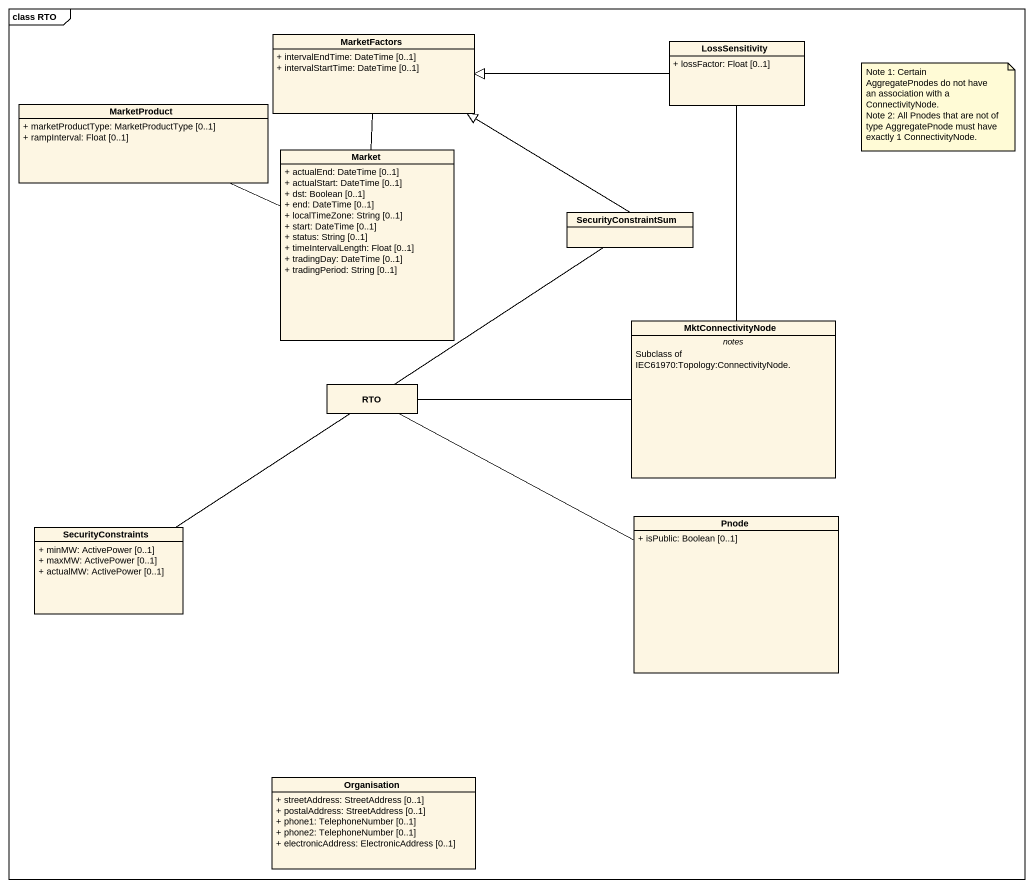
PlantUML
@startuml
mainframe class RTO
hide circle
hide empty members
skinparam classAttributeIconSize 0
class MarketFactors {
  + intervalEndTime: DateTime [0..1]
  + intervalStartTime: DateTime [0..1]
}
class LossSensitivity {
  + lossFactor: Float [0..1]
}
class MarketProduct {
  + marketProductType: MarketProductType [0..1]
  + rampInterval: Float [0..1]
}
class Market {
  + actualEnd: DateTime [0..1]
  + actualStart: DateTime [0..1]
  + dst: Boolean [0..1]
  + end: DateTime [0..1]
  + localTimeZone: String [0..1]
  + start: DateTime [0..1]
  + status: String [0..1]
  + timeIntervalLength: Float [0..1]
  + tradingDay: DateTime [0..1]
  + tradingPeriod: String [0..1]
}
class SecurityConstraintSum
class MktConnectivityNode {
  -- notes --
  Subclass of IEC61970:Topology:ConnectivityNode.
}
class RTO
class Pnode {
  + isPublic: Boolean [0..1]
}
class SecurityConstraints {
  + minMW: ActivePower [0..1]
  + maxMW: ActivePower [0..1]
  + actualMW: ActivePower [0..1]
}
class Organisation {
  + streetAddress: StreetAddress [0..1]
  + postalAddress: StreetAddress [0..1]
  + phone1: TelephoneNumber [0..1]
  + phone2: TelephoneNumber [0..1]
  + electronicAddress: ElectronicAddress [0..1]
}
MarketFactors -- Market
LossSensitivity -left-|> MarketFactors
LossSensitivity -- MktConnectivityNode
MarketProduct -right- Market
SecurityConstraintSum -up-|> MarketFactors
SecurityConstraintSum -- RTO
RTO -right- MktConnectivityNode
RTO -right- Pnode
SecurityConstraints -up- RTO
note as N1
  Note 1: Certain AggregatePnodes do not have an association with a ConnectivityNode.
  Note 2: All Pnodes that are not of type AggregatePnode must have exactly 1 ConnectivityNode.
end note
@enduml
